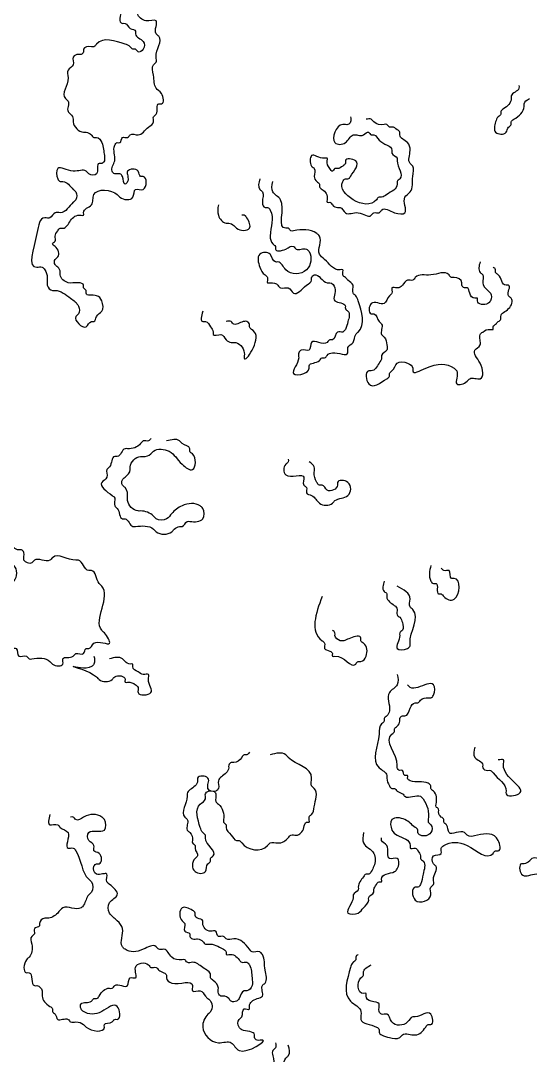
# Model space of a CAD drawing. Header units: metres. Extents: x 0 to 100, y 0 to 141.
# Drawn here: x 85.44 to 90.36, y 57.75 to 67.73 of the extents above; entities that cross this region are included whole.
import ezdxf

# ---------------------------------------------------------------- set-up
doc = ezdxf.new("R2010")
doc.units = ezdxf.units.M

msp = doc.modelspace()

# ---------------------------------------------------------------- linework, layer by layer
for points in [[(86.425, 67.85), (86.425, 67.7), (86.45, 67.7), (86.5, 67.65), (86.55, 67.625), (86.55, 67.6), (86.625, 67.525), (86.625, 67.45), (86.575, 67.425), (86.55, 67.45), (86.525, 67.45), (86.5, 67.475), (86.45, 67.5), (86.175, 67.5), (86.15, 67.475), (86.125, 67.475), (86.05, 67.45), (86.05, 67.425), (86.025, 67.4), (86, 67.4), (85.95, 67.375), (85.95, 67.3), (85.9, 67.25), (85.9, 67.175), (85.875, 66.975), (85.9, 66.95), (85.9, 66.85), (85.925, 66.825), (85.95, 66.775), (85.95, 66.75), (86.05, 66.65), (86.075, 66.65), (86.125, 66.625), (86.15, 66.6), (86.175, 66.6), (86.225, 66.55), (86.25, 66.425), (86.25, 66.375), (86.225, 66.35), (86.2, 66.35), (86.175, 66.25), (86.1, 66.25), (86.075, 66.275), (85.95, 66.275), (85.8, 66.3), (85.8, 66.2), (85.825, 66.175), (85.85, 66.175), (85.95, 66.1), (85.975, 66.075), (85.975, 66), (85.95, 65.975), (85.825, 65.875), (85.775, 65.875), (85.725, 65.825), (85.675, 65.825), (85.6, 65.675), (85.6, 65.35), (85.65, 65.35), (85.675, 65.325), (85.7, 65.25), (85.7, 65.175), (85.75, 65.125), (85.775, 65.125), (85.925, 65.05), (86, 64.975), (86, 64.9), (85.975, 64.875), (86.075, 64.775), (86.125, 64.825), (86.15, 64.825), (86.175, 64.875), (86.225, 64.925), (86.225, 65.025), (86.175, 65.075), (86.075, 65.1), (86.075, 65.125), (86.05, 65.15), (86.05, 65.175), (86, 65.2), (85.9, 65.2), (85.825, 65.275), (85.825, 65.3), (85.8, 65.35), (85.775, 65.375), (85.775, 65.425), (85.8, 65.45), (85.775, 65.55), (85.75, 65.575), (85.775, 65.6), (85.775, 65.65), (85.8, 65.7), (85.825, 65.725), (85.85, 65.725), (85.925, 65.8), (86.025, 65.85), (86.05, 65.85), (86.05, 65.875), (86.125, 65.95), (86.15, 66.05), (86.375, 66.05), (86.4, 66.025), (86.525, 66.025), (86.55, 66.1), (86.625, 66.1), (86.625, 66.225), (86.6, 66.225), (86.575, 66.275), (86.475, 66.275), (86.475, 66.175), (86.45, 66.15), (86.425, 66.225), (86.4, 66.25), (86.35, 66.25), (86.325, 66.275), (86.35, 66.375), (86.35, 66.525), (86.375, 66.55), (86.4, 66.55), (86.425, 66.6), (86.475, 66.6), (86.5, 66.625), (86.575, 66.625), (86.675, 66.7), (86.725, 66.75), (86.725, 66.8), (86.75, 66.825), (86.775, 66.925), (86.8, 66.925), (86.8, 67.025), (86.75, 67.075), (86.725, 67.2), (86.725, 67.3), (86.75, 67.325), (86.75, 67.375), (86.775, 67.575), (86.75, 67.6), (86.75, 67.725), (86.65, 67.725), (86.6, 67.75), (86.575, 67.775), (86.575, 67.8)], [(90.25, 67.1), (90.25, 67.075), (90.175, 67), (90.175, 66.975), (90.1, 66.875), (90.075, 66.85), (90.075, 66.825), (90.05, 66.8), (90.025, 66.75), (90.025, 66.65), (90.125, 66.65), (90.15, 66.7), (90.175, 66.725), (90.175, 66.75), (90.2, 66.775), (90.3, 66.9), (90.3, 66.925), (90.35, 66.975)], [(88.625, 66.8), (88.625, 66.75), (88.6, 66.725), (88.55, 66.725), (88.475, 66.55), (88.575, 66.55), (88.65, 66.625), (88.75, 66.625), (88.8, 66.65), (88.825, 66.625), (88.85, 66.625), (88.9, 66.575), (89.025, 66.475), (89.025, 66.45), (89.075, 66.4), (89.075, 66.375), (89.1, 66.2), (89.075, 66.175), (89.075, 66.15), (88.975, 66.05), (88.925, 66.025), (88.9, 66.025), (88.875, 66), (88.65, 66), (88.55, 66.175), (88.575, 66.2), (88.6, 66.2), (88.625, 66.225), (88.675, 66.375), (88.575, 66.375), (88.575, 66.35), (88.55, 66.325), (88.5, 66.3), (88.475, 66.3), (88.45, 66.275), (88.425, 66.3), (88.4, 66.375), (88.4, 66.4), (88.375, 66.4), (88.25, 66.425), (88.25, 66.325), (88.275, 66.3), (88.275, 66.225), (88.3, 66.175), (88.325, 66.15), (88.325, 66.125), (88.35, 66.1), (88.4, 66), (88.4, 65.975), (88.425, 65.975), (88.45, 65.95), (88.5, 65.925), (88.525, 65.925), (88.575, 65.875), (88.7, 65.875), (88.825, 65.85), (88.85, 65.875), (88.9, 65.875), (88.925, 65.9), (89.05, 65.875), (89.15, 65.875), (89.15, 66.025), (89.2, 66.075), (89.225, 66.225), (89.225, 66.325), (89.2, 66.35), (89.2, 66.475), (89.175, 66.55), (89.1, 66.625), (89.1, 66.65), (89.075, 66.675), (89.025, 66.7), (89, 66.7), (88.975, 66.725), (88.95, 66.725), (88.85, 66.75), (88.825, 66.775), (88.775, 66.775)], [(87.75, 66.2), (87.75, 66.1), (87.775, 66.075), (87.775, 65.975), (87.8, 65.925), (87.825, 65.925), (87.85, 65.9), (87.85, 65.65), (87.875, 65.575), (87.9, 65.55), (87.9, 65.525), (88, 65.525), (88.075, 65.55), (88.1, 65.525), (88.2, 65.525), (88.225, 65.5), (88.2, 65.325), (88, 65.325), (87.925, 65.4), (87.9, 65.4), (87.85, 65.475), (87.75, 65.475), (87.75, 65.35), (87.8, 65.275), (87.825, 65.25), (87.825, 65.2), (87.85, 65.2), (87.925, 65.175), (87.95, 65.15), (88.025, 65.15), (88.075, 65.1), (88.2, 65.175), (88.25, 65.225), (88.25, 65.25), (88.275, 65.275), (88.4, 65.2), (88.425, 65.2), (88.475, 65.15), (88.475, 65.025), (88.575, 64.975), (88.575, 64.95), (88.6, 64.925), (88.6, 64.825), (88.575, 64.75), (88.55, 64.725), (88.5, 64.725), (88.45, 64.65), (88.425, 64.65), (88.4, 64.625), (88.25, 64.625), (88.225, 64.55), (88.15, 64.55), (88.125, 64.525), (88.125, 64.475), (88.075, 64.325), (88.175, 64.325), (88.225, 64.375), (88.225, 64.4), (88.325, 64.45), (88.35, 64.475), (88.375, 64.475), (88.4, 64.5), (88.45, 64.525), (88.6, 64.525), (88.6, 64.575), (88.65, 64.625), (88.675, 64.7), (88.7, 64.725), (88.7, 65.025), (88.675, 65.075), (88.65, 65.1), (88.65, 65.175), (88.6, 65.225), (88.575, 65.25), (88.55, 65.275), (88.55, 65.325), (88.525, 65.325), (88.375, 65.425), (88.325, 65.475), (88.325, 65.65), (88.3, 65.675), (88.075, 65.7), (88.05, 65.7), (88.025, 65.725), (88, 65.725), (87.95, 66), (87.875, 66.075), (87.875, 66.175)], [(87.35, 65.95), (87.35, 65.85), (87.425, 65.775), (87.45, 65.775), (87.5, 65.75), (87.525, 65.725), (87.65, 65.725), (87.625, 65.825), (87.6, 65.85), (87.575, 65.85)], [(89.875, 65.4), (89.875, 65.3), (89.9, 65.275), (89.9, 65.2), (89.95, 65.125), (89.975, 65.1), (89.975, 65.025), (89.95, 65), (89.85, 65.025), (89.85, 65.05), (89.825, 65.05), (89.775, 65.1), (89.75, 65.15), (89.725, 65.15), (89.7, 65.175), (89.7, 65.2), (89.625, 65.25), (89.6, 65.25), (89.575, 65.275), (89.4, 65.275), (89.25, 65.25), (89.225, 65.225), (89.175, 65.225), (89.125, 65.175), (89.075, 65.15), (89.025, 65.15), (89.025, 65.1), (89, 65.075), (88.95, 65), (88.825, 65), (88.825, 64.9), (88.85, 64.9), (88.9, 64.825), (88.925, 64.8), (88.925, 64.7), (88.95, 64.675), (88.975, 64.6), (88.975, 64.55), (88.925, 64.5), (88.925, 64.475), (88.9, 64.425), (88.825, 64.35), (88.8, 64.35), (88.8, 64.225), (88.975, 64.275), (89, 64.3), (89, 64.325), (89.025, 64.35), (89.075, 64.425), (89.175, 64.425), (89.225, 64.375), (89.225, 64.35), (89.35, 64.375), (89.625, 64.375), (89.65, 64.35), (89.65, 64.225), (89.75, 64.25), (89.775, 64.275), (89.875, 64.275), (89.875, 64.425), (89.825, 64.55), (89.875, 64.6), (89.875, 64.7), (89.9, 64.725), (89.975, 64.75), (90, 64.75), (90, 64.775), (90.025, 64.8), (90.05, 64.825), (90.075, 64.85), (90.075, 64.875), (90.15, 64.95), (90.175, 65.05), (90.15, 65.075), (90.15, 65.175), (90.125, 65.175), (90.05, 65.275), (90.025, 65.3), (90.025, 65.325), (90, 65.35)], [(87.2, 64.925), (87.2, 64.825), (87.225, 64.825), (87.275, 64.775), (87.3, 64.725), (87.3, 64.7), (87.375, 64.7), (87.425, 64.65), (87.475, 64.625), (87.5, 64.625), (87.6, 64.525), (87.6, 64.475), (87.7, 64.725), (87.65, 64.775), (87.65, 64.8), (87.625, 64.825), (87.525, 64.8), (87.5, 64.8), (87.475, 64.825), (87.425, 64.825)], [(86.7, 63.7), (86.675, 63.675), (86.625, 63.675), (86.6, 63.65), (86.475, 63.6), (86.45, 63.6), (86.375, 63.525), (86.35, 63.525), (86.3, 63.425), (86.275, 63.4), (86.275, 63.325), (86.225, 63.275), (86.325, 63.15), (86.35, 63.125), (86.35, 63.05), (86.375, 63.025), (86.425, 62.925), (86.45, 62.925), (86.525, 62.85), (86.55, 62.85), (86.725, 62.825), (86.75, 62.8), (86.9, 62.8), (86.925, 62.825), (86.975, 62.85), (87, 62.85), (87.05, 62.9), (87.075, 62.9), (87.2, 62.925), (87.2, 63.025), (87.175, 63.05), (87, 63.05), (86.9, 62.975), (86.85, 62.925), (86.75, 62.925), (86.725, 62.95), (86.6, 63), (86.575, 63), (86.475, 63.1), (86.475, 63.125), (86.45, 63.225), (86.425, 63.25), (86.425, 63.3), (86.45, 63.325), (86.5, 63.4), (86.5, 63.425), (86.6, 63.525), (86.625, 63.525), (86.7, 63.55), (86.725, 63.575), (86.875, 63.575), (87, 63.45), (87.1, 63.4), (87.1, 63.55), (87.075, 63.575), (87.075, 63.6), (87, 63.65), (86.975, 63.675), (86.85, 63.675)], [(88.025, 63.5), (88.025, 63.475), (88, 63.45), (88, 63.35), (88.175, 63.325), (88.175, 63.25), (88.2, 63.225), (88.2, 63.175), (88.25, 63.15), (88.325, 63.075), (88.45, 63.075), (88.475, 63.1), (88.6, 63.15), (88.6, 63.275), (88.5, 63.275), (88.5, 63.25), (88.4, 63.2), (88.35, 63.25), (88.325, 63.25), (88.3, 63.275), (88.275, 63.375), (88.275, 63.425), (88.225, 63.475)], [(85.075, 62.875), (85.025, 62.825), (84.975, 62.825), (84.95, 62.8), (84.85, 62.725), (84.825, 62.7), (84.825, 62.6), (84.925, 62.6), (85.1, 62.675), (85.2, 62.575), (85.25, 62.575), (85.3, 62.525), (85.375, 62.475), (85.375, 62.325), (85.35, 62.3), (85.35, 62.25), (85.325, 61.925), (85.35, 61.9), (85.35, 61.675), (85.4, 61.675), (85.425, 61.6), (85.5, 61.6), (85.525, 61.575), (85.55, 61.575), (85.725, 61.55), (85.75, 61.525), (85.85, 61.525), (85.85, 61.575), (85.95, 61.6), (85.975, 61.625), (86.05, 61.625), (86.075, 61.675), (86.1, 61.675), (86.15, 61.725), (86.3, 61.725), (86.25, 61.825), (86.225, 61.85), (86.225, 62.275), (86.2, 62.3), (86.125, 62.425), (86.1, 62.425), (86, 62.525), (85.975, 62.525), (85.75, 62.55), (85.725, 62.525), (85.575, 62.525), (85.55, 62.5), (85.475, 62.525), (85.475, 62.6), (85.45, 62.625), (85.425, 62.625), (85.375, 62.65), (85.35, 62.675), (85.3, 62.675), (85.25, 62.725), (85.2, 62.8), (85.2, 62.825), (85.175, 62.85)], [(89.4, 62.475), (89.4, 62.325), (89.425, 62.3), (89.45, 62.3), (89.475, 62.2), (89.5, 62.2), (89.525, 62.175), (89.625, 62.15), (89.625, 62.35), (89.6, 62.35), (89.575, 62.425), (89.525, 62.425), (89.5, 62.45)], [(88.95, 62.325), (88.95, 62.225), (88.975, 62.2), (88.975, 62.175), (89, 62.125), (89.075, 62.05), (89.075, 62), (89.1, 61.975), (89.125, 61.925), (89.125, 61.85), (89.1, 61.825), (89.1, 61.8), (89.075, 61.675), (89.175, 61.675), (89.2, 61.7), (89.2, 61.725), (89.225, 62.05), (89.2, 62.075), (89.2, 62.15), (89.075, 62.275)], [(88.35, 62.175), (88.35, 61.75), (88.375, 61.725), (88.375, 61.675), (88.425, 61.65), (88.45, 61.625), (88.45, 61.6), (88.475, 61.6), (88.675, 61.525), (88.7, 61.55), (88.725, 61.55), (88.775, 61.6), (88.75, 61.725), (88.725, 61.75), (88.725, 61.775), (88.625, 61.775), (88.525, 61.75), (88.475, 61.8), (88.475, 61.825), (88.45, 61.85)], [(86.15, 61.6), (86.15, 61.525), (86.125, 61.5), (85.95, 61.5), (86.175, 61.4), (86.2, 61.375), (86.325, 61.375), (86.35, 61.4), (86.45, 61.375), (86.45, 61.35), (86.475, 61.35), (86.55, 61.325), (86.575, 61.3), (86.575, 61.25), (86.7, 61.25), (86.675, 61.375), (86.675, 61.425), (86.625, 61.425), (86.575, 61.45), (86.525, 61.5), (86.525, 61.525), (86.5, 61.525), (86.45, 61.55), (86.425, 61.575), (86.3, 61.575)], [(89.075, 61.425), (89.075, 61.325), (89, 61.25), (89, 61.075), (88.975, 61.025), (88.95, 61), (88.95, 60.975), (88.925, 60.95), (88.9, 60.85), (88.9, 60.525), (88.975, 60.45), (88.975, 60.425), (89, 60.35), (89.025, 60.325), (89.05, 60.325), (89.075, 60.3), (89.125, 60.275), (89.15, 60.25), (89.3, 60.25), (89.325, 60.225), (89.375, 60.025), (89.375, 60), (89.4, 59.975), (89.4, 59.9), (89.3, 59.875), (89.275, 59.9), (89.275, 59.925), (89.25, 59.95), (89.15, 60.025), (89.025, 60.025), (89.025, 59.925), (89.075, 59.875), (89.2, 59.775), (89.2, 59.75), (89.25, 59.75), (89.275, 59.725), (89.3, 59.675), (89.3, 59.65), (89.325, 59.625), (89.325, 59.5), (89.3, 59.4), (89.275, 59.375), (89.25, 59.375), (89.25, 59.25), (89.4, 59.3), (89.4, 59.375), (89.425, 59.4), (89.425, 59.45), (89.45, 59.575), (89.425, 59.6), (89.425, 59.675), (89.5, 59.7), (89.5, 59.75), (89.525, 59.775), (89.75, 59.775), (90, 59.7), (90.025, 59.725), (90.05, 59.725), (90.05, 59.825), (89.85, 59.875), (89.75, 59.875), (89.725, 59.9), (89.575, 59.9), (89.55, 59.975), (89.525, 60), (89.525, 60.025), (89.5, 60.05), (89.475, 60.1), (89.475, 60.125), (89.45, 60.15), (89.45, 60.175), (89.425, 60.3), (89.4, 60.325), (89.4, 60.35), (89.375, 60.375), (89.2, 60.4), (89.175, 60.425), (89.175, 60.45), (89.15, 60.45), (89.125, 60.5), (89.1, 60.5), (89.075, 60.525), (89.075, 60.55), (89.025, 60.85), (89.05, 60.875), (89.05, 60.9), (89.075, 60.925), (89.1, 60.975), (89.1, 61), (89.125, 61.025), (89.15, 61.025), (89.2, 61.1), (89.25, 61.15), (89.275, 61.15), (89.3, 61.175), (89.375, 61.2), (89.4, 61.2), (89.425, 61.225), (89.425, 61.325), (89.275, 61.3), (89.2, 61.3), (89.175, 61.325)], [(87.65, 60.675), (87.625, 60.65), (87.6, 60.65), (87.575, 60.625), (87.5, 60.575), (87.475, 60.575), (87.45, 60.55), (87.45, 60.525), (87.425, 60.475), (87.35, 60.4), (87.35, 60.325), (87.325, 60.3), (87.25, 60.325), (87.25, 60.425), (87.15, 60.425), (87.15, 60.4), (87.125, 60.35), (87.05, 60.275), (87.05, 60.25), (87.025, 60.05), (87.05, 60.025), (87.05, 59.925), (87.075, 59.9), (87.1, 59.825), (87.1, 59.8), (87.125, 59.775), (87.125, 59.75), (87.15, 59.675), (87.125, 59.65), (87.125, 59.525), (87.225, 59.525), (87.25, 59.6), (87.275, 59.625), (87.275, 59.65), (87.3, 59.675), (87.225, 59.85), (87.225, 59.875), (87.2, 59.9), (87.175, 59.95), (87.175, 60.175), (87.225, 60.225), (87.225, 60.275), (87.3, 60.3), (87.325, 60.275), (87.325, 60.2), (87.35, 60.175), (87.4, 60.025), (87.4, 60), (87.425, 59.975), (87.425, 59.95), (87.475, 59.875), (87.525, 59.825), (87.55, 59.825), (87.575, 59.8), (87.825, 59.775), (87.85, 59.8), (87.925, 59.8), (88.025, 59.85), (88.05, 59.875), (88.1, 59.875), (88.175, 59.95), (88.2, 60), (88.225, 60), (88.225, 60.05), (88.25, 60.075), (88.275, 60.15), (88.275, 60.325), (88.25, 60.35), (88.25, 60.425), (88.025, 60.625), (88, 60.65), (87.85, 60.65)], [(89.825, 60.725), (89.825, 60.625), (89.9, 60.55), (89.9, 60.525), (89.95, 60.5), (89.975, 60.5), (90, 60.475), (90.125, 60.3), (90.125, 60.275), (90.25, 60.275), (90.1, 60.55), (90.1, 60.6), (90.05, 60.6)], [(85.725, 60.075), (85.725, 59.975), (85.8, 59.975), (85.825, 59.95), (85.9, 59.9), (85.9, 59.75), (85.95, 59.75), (85.975, 59.725), (86.1, 59.45), (86.125, 59.425), (86.125, 59.325), (86.1, 59.3), (86.05, 59.2), (86.025, 59.175), (85.85, 59.175), (85.8, 59.125), (85.7, 59.075), (85.675, 59.075), (85.625, 59.025), (85.625, 59), (85.575, 58.975), (85.575, 58.925), (85.55, 58.9), (85.55, 58.825), (85.525, 58.7), (85.5, 58.675), (85.5, 58.55), (85.525, 58.55), (85.575, 58.425), (85.6, 58.425), (85.65, 58.375), (85.65, 58.325), (85.725, 58.225), (85.75, 58.2), (85.75, 58.175), (85.775, 58.15), (85.8, 58.1), (85.9, 58.1), (85.925, 58.075), (85.975, 58.075), (86.05, 58.05), (86.075, 58.025), (86.25, 58.025), (86.25, 58.05), (86.325, 58.075), (86.35, 58.1), (86.375, 58.1), (86.375, 58.225), (86.225, 58.175), (86.05, 58.175), (86.025, 58.2), (86.025, 58.25), (86.125, 58.275), (86.15, 58.3), (86.175, 58.3), (86.2, 58.325), (86.3, 58.4), (86.325, 58.4), (86.35, 58.425), (86.475, 58.425), (86.5, 58.5), (86.55, 58.5), (86.55, 58.6), (86.675, 58.625), (86.7, 58.6), (86.75, 58.6), (86.775, 58.575), (86.825, 58.55), (86.85, 58.525), (86.85, 58.5), (86.9, 58.45), (87.1, 58.425), (87.1, 58.375), (87.175, 58.375), (87.225, 58.325), (87.25, 58.3), (87.275, 58.275), (87.275, 58.175), (87.25, 58.15), (87.2, 58.025), (87.35, 57.875), (87.475, 57.875), (87.55, 57.8), (87.775, 57.9), (87.725, 57.9), (87.7, 57.925), (87.7, 57.95), (87.575, 58), (87.55, 58.025), (87.55, 58.1), (87.575, 58.125), (87.6, 58.2), (87.65, 58.2), (87.65, 58.225), (87.725, 58.3), (87.775, 58.325), (87.775, 58.425), (87.8, 58.45), (87.8, 58.575), (87.775, 58.725), (87.75, 58.75), (87.675, 58.75), (87.65, 58.775), (87.5, 58.875), (87.425, 58.875), (87.4, 58.9), (87.35, 58.9), (87.325, 58.95), (87.275, 58.95), (87.2, 59.025), (87.2, 59.05), (87.15, 59.075), (87.125, 59.1), (87.125, 59.125), (87.1, 59.15), (87, 59.175), (87, 59.05), (87.025, 59.025), (87.025, 58.95), (87.075, 58.925), (87.075, 58.9), (87.1, 58.875), (87.15, 58.875), (87.2, 58.85), (87.225, 58.825), (87.25, 58.825), (87.4, 58.775), (87.425, 58.75), (87.425, 58.725), (87.45, 58.725), (87.55, 58.675), (87.575, 58.65), (87.625, 58.65), (87.65, 58.625), (87.675, 58.5), (87.675, 58.425), (87.625, 58.375), (87.6, 58.375), (87.55, 58.3), (87.525, 58.275), (87.475, 58.275), (87.45, 58.3), (87.4, 58.325), (87.375, 58.325), (87.35, 58.35), (87.35, 58.4), (87.3, 58.475), (87.275, 58.5), (87.275, 58.525), (87.2, 58.6), (87.1, 58.65), (87.05, 58.65), (87.025, 58.675), (87, 58.675), (86.9, 58.7), (86.825, 58.775), (86.775, 58.775), (86.75, 58.8), (86.625, 58.775), (86.45, 58.775), (86.425, 58.8), (86.425, 58.975), (86.375, 59.05), (86.3, 59.125), (86.3, 59.225), (86.375, 59.3), (86.3, 59.4), (86.275, 59.425), (86.275, 59.5), (86.175, 59.5), (86.15, 59.575), (86.175, 59.6), (86.2, 59.6), (86.2, 59.7), (86.15, 59.725), (86.15, 59.775), (86.1, 59.825), (86.1, 59.9), (86.25, 59.925), (86.25, 60.025), (86.225, 60.05), (86.05, 60.05), (85.975, 60.025), (85.95, 60.05), (85.925, 60.05)], [(91.15, 60), (91.125, 59.975), (91.1, 59.975), (90.975, 59.85), (90.925, 59.775), (90.875, 59.775), (90.85, 59.75), (90.775, 59.75), (90.725, 59.725), (90.7, 59.7), (90.65, 59.7), (90.525, 59.675), (90.5, 59.65), (90.375, 59.65), (90.35, 59.625), (90.3, 59.6), (90.275, 59.6), (90.275, 59.5), (90.4, 59.5), (90.55, 59.525), (90.575, 59.55), (90.625, 59.55), (90.75, 59.575), (90.775, 59.6), (90.8, 59.6), (90.825, 59.625), (90.875, 59.65), (90.975, 59.65), (91, 59.675), (91.05, 59.675), (91.075, 59.725), (91.25, 59.9), (91.275, 59.9)], [(88.75, 59.9), (88.75, 59.8), (88.85, 59.7), (88.85, 59.575), (88.825, 59.525), (88.8, 59.5), (88.775, 59.5), (88.75, 59.475), (88.7, 59.375), (88.7, 59.35), (88.65, 59.3), (88.65, 59.275), (88.6, 59.125), (88.7, 59.125), (88.75, 59.175), (88.8, 59.25), (88.8, 59.275), (88.85, 59.325), (88.85, 59.35), (88.875, 59.4), (88.9, 59.425), (88.925, 59.425), (88.925, 59.45), (89.05, 59.525), (89.075, 59.55), (89.075, 59.65), (89, 59.65), (88.975, 59.775), (88.925, 59.825), (88.925, 59.85)], [(88.7, 58.725), (88.675, 58.7), (88.675, 58.675), (88.65, 58.65), (88.625, 58.6), (88.625, 58.275), (88.725, 58.175), (88.725, 58.1), (88.875, 58.025), (88.9, 58), (88.9, 57.975), (88.925, 57.95), (89, 57.925), (89.1, 57.925), (89.125, 57.95), (89.25, 57.95), (89.35, 58.025), (89.375, 58.05), (89.4, 58.05), (89.4, 58.15), (89.25, 58.125), (89.225, 58.125), (89.175, 58.075), (89.025, 58.075), (88.975, 58.15), (88.925, 58.15), (88.9, 58.175), (88.9, 58.25), (88.825, 58.275), (88.775, 58.325), (88.775, 58.35), (88.75, 58.35), (88.725, 58.5), (88.75, 58.525), (88.75, 58.55), (88.825, 58.625)], [(87.9, 57.875), (87.9, 57.825), (87.875, 57.8), (87.875, 57.75), (87.85, 57.55), (87.825, 57.525), (87.825, 57.475), (87.8, 57.45), (87.9, 57.35), (87.925, 57.375), (87.925, 57.425), (87.975, 57.475), (88, 57.575), (88, 57.725), (88.025, 57.75), (88.025, 57.85)]]:
    msp.add_spline(points, degree=3)

doc.saveas('drawing.dxf')
